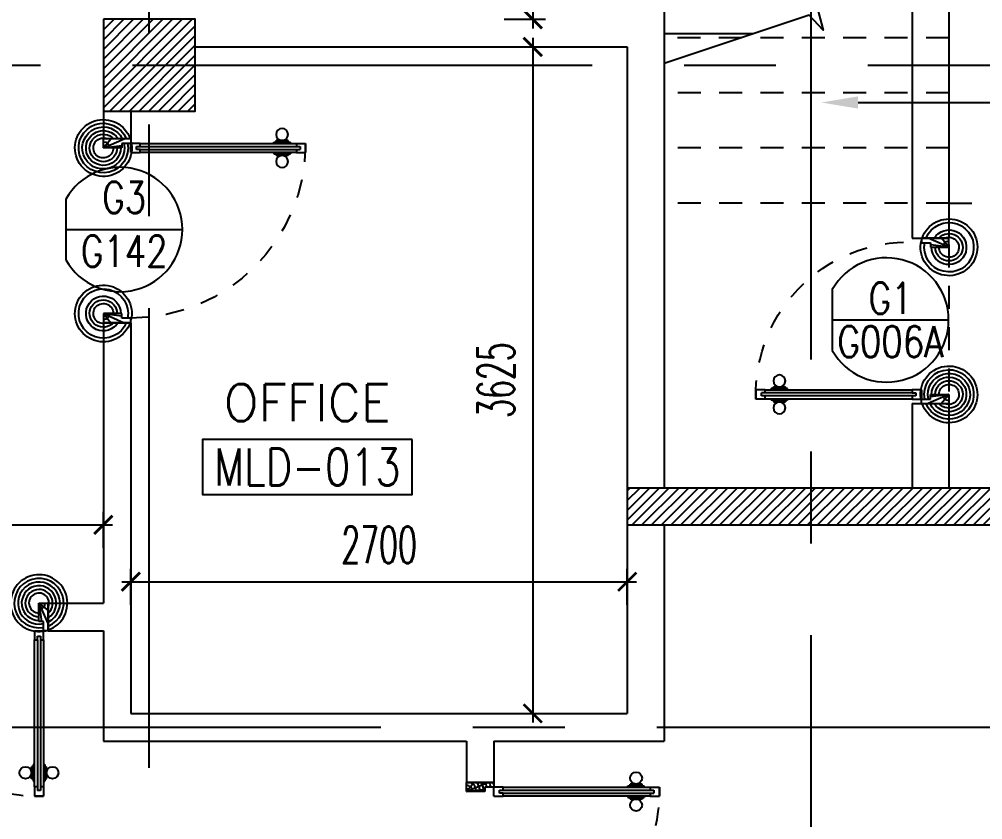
# Model space of a CAD drawing. Extents: x 417819.9 to 417911.9, y 43448 to 43539.2.
# Drawn here: x 417879.99 to 417885.23, y 43484.37 to 43488.72 of the extents above; entities that cross this region are included whole.
import ezdxf
from ezdxf.enums import TextEntityAlignment as Align

# ---------------------------------------------------------------- set-up
doc = ezdxf.new("R2010")
doc.units = 0
doc.header["$MEASUREMENT"] = 0
doc.header["$PDMODE"] = 3
doc.header["$PDSIZE"] = 0.1
for name, pattern in [('CENTERX2', [4, 2.5, -0.5, 0.5, -0.5]), ('HIDDEN', [0.375, 0.25, -0.125]), ('HIDDEN2', [0.1875, 0.125, -0.0625])]:
    doc.linetypes.add(name, pattern=pattern)
doc.layers.get('0').update_dxf_attribs({"linetype": 'CONTINUOUS'})
doc.layers.get('DEFPOINTS').update_dxf_attribs({"linetype": 'CONTINUOUS'})
for name, color, linetype in [('AXES', 11, 'CENTERX2'), ('COL', 2, 'CONTINUOUS'), ('DIM', 4, 'CONTINUOUS'), ('DOOR', 4, 'CONTINUOUS'), ('DOOR-CR', 2, 'CONTINUOUS'), ('DOOR-NO', 3, 'CONTINUOUS'), ('HAT', 8, 'CONTINUOUS'), ('RM-BOX', 2, 'CONTINUOUS'), ('RM-IND', 5, 'CONTINUOUS'), ('RM-NAME', 2, 'CONTINUOUS'), ('RM-NO', 2, 'CONTINUOUS'), ('STR', 5, 'CONTINUOUS'), ('WALL', 2, 'CONTINUOUS')]:
    doc.layers.add(name, color=color, linetype=linetype)
doc.styles.add('ROMANS', font='ROMANS.shx', dxfattribs={"width": 0.6})
doc.dimstyles.new('STANDARD in', dxfattribs={"dimtxt": 0.2, "dimasz": 0.1, "dimexe": 0.07, "dimexo": 0.05, "dimgap": 0.1, "dimtad": 1, "dimdec": 0, "dimlfac": 1000, "dimzin": 0, "dimdsep": 46, "dimtxsty": 'ROMANS', "dimblk": 'ARCHTICK', "dimcen": 0.05, "dimdle": 0.05, "dimclrd": 4, "dimclre": 4, "dimclrt": 2, "dimadec": 0, "dimazin": 0, "dimtfac": 1, "dimtdec": 0, "dimtmove": 2, "dimatfit": 3, "dimfxl": 0, "dimtolj": 1, "dimtzin": 0, "dimarcsym": 0})

# ---------------------------------------------------------------- blocks, each defined once
blk = doc.blocks.new('*X84')
at = {"color": 0}
for p, q in [((76229.2, 30037.5), (76402.8, 30211)), ((76229.2, 30090.5), (76349.7, 30211)), ((76229.2, 30143.5), (76296.7, 30211)), ((76229.2, 30196.6), (76243.7, 30211)), ((76255.8, 30011), (76455.8, 30211)), ((76308.8, 30011), (76508.8, 30211)), ((76361.8, 30011), (76561.8, 30211)), ((76414.9, 30011), (76614.9, 30211)), ((76467.9, 30011), (76667.9, 30211)), ((76520.9, 30011), (76720.9, 30211)), ((76574, 30011), (76774, 30211)), ((76627, 30011), (76827, 30211)), ((76680, 30011), (76880, 30211)), ((76733.1, 30011), (76933.1, 30211)), ((76786.1, 30011), (76986.1, 30211)), ((76839.1, 30011), (77039.1, 30211)), ((76892.2, 30011), (77092.2, 30211)), ((76945.2, 30011), (77145.2, 30211)), ((76998.2, 30011), (77198.2, 30211)), ((77051.3, 30011), (77251.3, 30211)), ((77104.3, 30011), (77304.3, 30211)), ((77157.3, 30011), (77357.3, 30211)), ((77210.4, 30011), (77410.4, 30211)), ((77263.4, 30011), (77463.4, 30211)), ((77316.4, 30011), (77516.4, 30211)), ((77369.5, 30011), (77569.5, 30211)), ((77422.5, 30011), (77622.5, 30211)), ((77475.5, 30011), (77675.5, 30211)), ((77528.6, 30011), (77728.6, 30211)), ((77581.6, 30011), (77781.6, 30211)), ((77634.6, 30011), (77834.6, 30211)), ((77687.7, 30011), (77887.7, 30211)), ((77740.7, 30011), (77940.7, 30211)), ((77793.7, 30011), (77993.7, 30211)), ((77846.8, 30011), (78046.8, 30211)), ((77899.8, 30011), (78099.8, 30211)), ((77952.8, 30011), (78152.8, 30211)), ((78005.9, 30011), (78205.9, 30211)), ((78058.9, 30011), (78258.9, 30211)), ((78111.9, 30011), (78311.9, 30211)), ((78165, 30011), (78365, 30211)), ((78218, 30011), (78418, 30211)), ((78271, 30011), (78471, 30211)), ((78324.1, 30011), (78524.1, 30211)), ((78377.1, 30011), (78577.1, 30211)), ((78430.1, 30011), (78630.1, 30211)), ((78483.2, 30011), (78683.2, 30211)), ((78536.2, 30011), (78736.2, 30211)), ((78589.2, 30011), (78789.2, 30211)), ((78642.3, 30011), (78842.3, 30211)), ((78695.3, 30011), (78895.3, 30211)), ((78748.3, 30011), (78948.3, 30211)), ((78801.4, 30011), (79001.4, 30211)), ((78854.4, 30011), (79054.4, 30211)), ((78907.4, 30011), (79107.4, 30211)), ((78960.5, 30011), (79160.5, 30211)), ((79013.5, 30011), (79213.5, 30211)), ((79066.5, 30011), (79266.5, 30211)), ((79119.6, 30011), (79319.6, 30211)), ((79172.6, 30011), (79372.6, 30211)), ((79225.6, 30011), (79425.6, 30211)), ((79278.7, 30011), (79478.7, 30211)), ((79331.7, 30011), (79531.7, 30211)), ((79384.7, 30011), (79584.7, 30211)), ((79437.8, 30011), (79637.8, 30211)), ((79490.8, 30011), (79690.8, 30211)), ((79543.8, 30011), (79743.8, 30211)), ((79596.9, 30011), (79796.9, 30211)), ((79649.9, 30011), (79849.9, 30211)), ((79702.9, 30011), (79902.9, 30211)), ((79756, 30011), (79956, 30211)), ((79809, 30011), (80009, 30211)), ((79862, 30011), (80062, 30211)), ((79915.1, 30011), (80115.1, 30211)), ((79968.1, 30011), (80168.1, 30211)), ((80021.1, 30011), (80221.1, 30211)), ((80074.2, 30011), (80274.2, 30211)), ((80127.2, 30011), (80327.2, 30211)), ((80180.2, 30011), (80380.2, 30211)), ((80233.3, 30011), (80433.3, 30211)), ((80286.3, 30011), (80486.3, 30211)), ((80339.3, 30011), (80539.3, 30211)), ((80392.4, 30011), (80592.4, 30211)), ((80445.4, 30011), (80645.4, 30211)), ((80498.4, 30011), (80698.4, 30211)), ((80551.5, 30011), (80751.5, 30211)), ((80604.5, 30011), (80804.5, 30211)), ((80657.5, 30011), (80857.5, 30211)), ((80710.6, 30011), (80910.6, 30211)), ((80763.6, 30011), (80963.6, 30211)), ((80816.6, 30011), (81016.6, 30211)), ((80869.7, 30011), (81069.7, 30211)), ((80922.7, 30011), (81079.2, 30167.5)), ((80975.7, 30011), (81079.2, 30114.5)), ((81028.8, 30011), (81079.2, 30061.5))]:
    blk.add_line(p, q, dxfattribs=at)
blk = doc.blocks.new('A$C272A55A0')
at = {"layer": 'DOOR', "color": 0, "linetype": 'ByBlock'}
for p, q in [((0, 900.4), (0, 1050.4)), ((50, 1050.4), (0, 1050.4)), ((50, 950.4), (50, 1050.4)), ((1750, 950.4), (1750, 1050.4)), ((1750, 1050.4), (1800, 1050.4)), ((1800, 1050.4), (1800, 900.4)), ((25, 950.4), (50, 950.4)), ((25, 900.4), (25, 950.4)), ((1775, 950.4), (1750, 950.4)), ((1775, 900.4), (1775, 950.4)), ((0, 900.4), (25, 900.4)), ((75, 900.4), (25, 900.4)), ((25, 850.4), (25, 900.4)), ((75, 900.4), (75, 850.4)), ((1725, 900.4), (1775, 900.4)), ((1725, 900.4), (1725, 850.4)), ((1800, 900.4), (1775, 900.4)), ((1775, 850.4), (1775, 900.4)), ((42, 850.4), (25, 850.4)), ((58, 870.4), (42, 870.4)), ((42, 870.4), (42, 850.4)), ((58, 850.4), (58, 870.4)), ((75, 850.4), (58, 850.4)), ((1725, 850.4), (1742, 850.4)), ((1742, 870.4), (1758, 870.4)), ((1742, 850.4), (1742, 870.4)), ((1758, 870.4), (1758, 850.4)), ((1758, 850.4), (1775, 850.4)), ((1717.8, 160.1), (1708.8, 160.1)), ((1708.8, 95.3), (1708.8, 160.1)), ((1725, 172.7), (1717.8, 172.7)), ((1717.8, 172.7), (1717.8, 82.7)), ((1717.8, 95.3), (1717.8, 160.1)), ((1775, 172.7), (1782.2, 172.7)), ((1782.2, 172.7), (1782.2, 82.7)), ((1782.2, 160.1), (1791.2, 160.1)), ((1782.2, 95.3), (1782.2, 160.1)), ((1791.2, 95.3), (1791.2, 160.1)), ((1717.8, 95.3), (1708.8, 95.3)), ((1725, 82.7), (1717.8, 82.7)), ((1775, 82.7), (1782.2, 82.7)), ((1782.2, 95.3), (1791.2, 95.3)), ((25, 50.4), (42, 50.4)), ((25, 50.4), (25, 0.4)), ((25, 0.4), (75, 0.4)), ((75, 0.4), (25, 0.4)), ((42, 50.4), (42, 30.4)), ((42, 30.4), (58, 30.4)), ((58, 50.4), (75, 50.4)), ((58, 50.4), (58, 30.4)), ((75, 50.4), (75, 0.4)), ((1742, 50.4), (1725, 50.4)), ((1725, 50.4), (1725, 0.4)), ((1775, 0.4), (1725, 0.4)), ((1725, 0.4), (1775, 0.4)), ((1742, 50.4), (1742, 30.4)), ((1758, 30.4), (1742, 30.4)), ((1775, 50.4), (1758, 50.4)), ((1758, 50.4), (1758, 30.4)), ((1775, 50.4), (1775, 0.4))]:
    blk.add_line(p, q, dxfattribs=at)
at = {"layer": 'DOOR', "color": 9, "linetype": 'ByBlock'}
for p, q in [((50, 1050.4), (0, 1010.2)), ((50, 1050.4), (0, 936.6)), ((50, 1050.4), (36.6, 950.4)), ((1750, 1050.4), (1800, 1010.2)), ((1750, 1050.4), (1800, 936.6)), ((1750, 1050.4), (1763.4, 950.4))]:
    blk.add_line(p, q, dxfattribs=at)
at = {"layer": 'DOOR', "linetype": 'ByBlock'}
for p, q in [((25, 850.4), (25, 50.4)), ((42, 850.4), (42, 50.4)), ((58, 850.4), (58, 50.4)), ((75, 50.4), (75, 850.4)), ((1725, 50.4), (1725, 850.4)), ((1742, 850.4), (1742, 50.4)), ((1758, 850.4), (1758, 50.4)), ((1775, 850.4), (1775, 50.4))]:
    blk.add_line(p, q, dxfattribs=at)
at = {"layer": 'DOOR', "color": 0, "linetype": 'ByBlock'}
for centre in [(1676.5, 127.7), (1823.5, 127.7)]:
    blk.add_circle(centre, 32.4, dxfattribs=at)
at = {"layer": 'DOOR', "color": 9, "linetype": 'ByBlock'}
for centre, radius, start, end in [((50, 1050.4), 34.4, 180, 270), ((50, 1050.4), 14.4, 180, 270), ((1750, 1050.4), 14.4, 270, 0), ((1750, 1050.4), 34.4, 270, 0), ((50, 1050.4), 54.4, 203.2074, 270), ((1750, 1050.4), 54.4, 270, 336.7926), ((50, 1050.4), 74.4, 227.7764, 270), ((50, 1050.4), 94.4, 238.0182, 270), ((50, 1050.4), 114.4, 244.0838, 257.3774), ((1750, 1050.4), 74.4, 270, 312.2236), ((1750, 1050.4), 94.4, 270, 301.9818), ((1750, 1050.4), 114.4, 282.6226, 295.9162), ((50, 1050.4), 134.4, 248.1598, 259.28), ((50, 1050.4), 154.4, 251.1053, 256.2858), ((1750, 1050.4), 134.4, 280.72, 291.8402), ((1750, 1050.4), 154.4, 283.7142, 288.8947)]:
    blk.add_arc(centre, radius, start, end, dxfattribs=at)
at = {"layer": 'DOOR', "linetype": 'HIDDEN', "ltscale": 0.5}
for centre, start, end in [((50, 851.4), 268.3174, 3.2965), ((1750, 851.4), 176.7035, 271.6826)]:
    blk.add_arc(centre, 851.4, start, end, dxfattribs=at)
at = {"layer": 'WALL', "linetype": 'ByBlock'}
blk.add_line((1800, 900.4), (1800, 1050.4), dxfattribs=at)
blk = doc.blocks.new('RM1')
at = {"layer": 'RM-BOX'}
blk.add_lwpolyline([(569.9, -200), (-569.9, -200), (-569.9, -500), (569.9, -500)], close=True, dxfattribs=at)
at = {"layer": 'RM-NAME', "style": 'ROMANS'}
for tag, p in [('ROOMNAME1', (0, 323.8)), ('ROOMNAME2', (0, 0))]:
    blk.add_attdef(tag, text='', height=200, dxfattribs=at).set_placement(p, align=Align.MIDDLE)
at = {"layer": 'RM-NO', "style": 'ROMANS', "width": 0.8}
blk.add_attdef('ROOMNO', text='', height=200, dxfattribs=at).set_placement((0, -350), align=Align.MIDDLE)
blk = doc.blocks.new('DD1')
at = {"layer": 'DOOR-CR'}
blk.add_line((-316.5, 0), (316.5, 0), dxfattribs=at)
blk.add_lwpolyline([(-316.5, -165.7, 3.820224), (-316.5, 165.7)], format="xyb", close=True, dxfattribs=at)
at = {"layer": 'DOOR-NO', "color": 255, "style": 'ROMANS'}
for tag, width, p in [('G', 0.8, (-21.7, 155.8)), ('0000', 0.7, (-21.7, -135.5))]:
    blk.add_attdef(tag, text='', height=195.5, dxfattribs=dict(at, width=width)).set_placement(p, align=Align.MIDDLE)
blk = doc.blocks.new('*X83')
at = {"color": 0}
for p, q in [((73379.2, 32278.6), (73861.6, 32761)), ((73379.2, 32331.7), (73808.5, 32761)), ((73379.2, 32384.7), (73755.5, 32761)), ((73379.2, 32437.7), (73702.5, 32761)), ((73379.2, 32490.8), (73649.4, 32761)), ((73379.2, 32543.8), (73596.4, 32761)), ((73379.2, 32596.8), (73543.4, 32761)), ((73379.2, 32649.9), (73490.4, 32761)), ((73379.2, 32702.9), (73437.3, 32761)), ((73379.2, 32755.9), (73384.3, 32761)), ((73414.6, 32261), (73879.2, 32725.6)), ((73467.6, 32261), (73879.2, 32672.6)), ((73520.7, 32261), (73879.2, 32619.5)), ((73573.7, 32261), (73879.2, 32566.5)), ((73626.7, 32261), (73879.2, 32513.5)), ((73679.8, 32261), (73879.2, 32460.4)), ((73732.8, 32261), (73879.2, 32407.4)), ((73785.8, 32261), (73879.2, 32354.4)), ((73838.9, 32261), (73879.2, 32301.3))]:
    blk.add_line(p, q, dxfattribs=at)
blk = doc.blocks.new('COL50')
at = {"layer": 'COL'}
blk.add_lwpolyline([(-250, 250), (-250, -250), (250, -250), (250, 250)], close=True, dxfattribs=at)
blk = doc.blocks.new('DOOR1000')
at = {"layer": 'DOOR', "color": 7, "linetype": 'ByBlock'}
for p, q in [((-150, 0), (0, 0)), ((-150, 0), (-150, -25)), ((0, -50), (-113.7, 0)), ((0, -50), (-40.1, 0)), ((0, -50), (0, 0)), ((-1100, -25), (-1100, -75)), ((-1100, -75), (-1100, -25)), ((-1050, -25), (-1100, -25)), ((-1070, -42), (-1070, -58)), ((-1050, -42), (-1070, -42)), ((-1050, -25), (-1050, -42)), ((-1017.6, -25), (-1017.6, -17.8)), ((-927.6, -17.8), (-1017.6, -17.8)), ((-1005, -17.8), (-1005, -8.8)), ((-1005, -8.8), (-940.2, -8.8)), ((-1005, -17.8), (-940.2, -17.8)), ((-940.2, -17.8), (-940.2, -8.8)), ((-927.6, -25), (-927.6, -17.8)), ((-200, -25), (-150, -25)), ((-200, -42), (-200, -25)), ((-180, -42), (-200, -42)), ((-180, -58), (-180, -42)), ((-150, -25), (-100, -25)), ((-150, -75), (-150, -25)), ((-100, -25), (-100, -50)), ((0, -50), (-100, -36.6)), ((-100, -50), (0, -50)), ((-1050, -75), (-1100, -75)), ((-1050, -58), (-1070, -58)), ((-1050, -58), (-1050, -75)), ((-1017.6, -75), (-1017.6, -82.2)), ((-927.6, -82.2), (-1017.6, -82.2)), ((-1005, -82.2), (-1005, -91.2)), ((-1005, -82.2), (-940.2, -82.2)), ((-1005, -91.2), (-940.2, -91.2)), ((-940.2, -82.2), (-940.2, -91.2)), ((-927.6, -75), (-927.6, -82.2)), ((-200, -58), (-180, -58)), ((-200, -75), (-200, -58)), ((-150, -75), (-200, -75)), ((-150, -975), (-100, -975)), ((-150, -1000), (-150, -975)), ((0, -950), (-113.7, -1000)), ((-100, -975), (-100, -950)), ((0, -950), (-100, -963.4)), ((-100, -950), (0, -950)), ((0, -950), (-40.1, -1000)), ((0, -950), (0, -1000)), ((-150, -1000), (0, -1000)), ((0, -1000), (-150, -1000))]:
    blk.add_line(p, q, dxfattribs=at)
at = {"layer": 'DOOR', "linetype": 'ByBlock'}
for p, q in [((-200, -25), (-1050, -25)), ((-200, -42), (-1050, -42)), ((-200, -58), (-1050, -58)), ((-1050, -75), (-200, -75))]:
    blk.add_line(p, q, dxfattribs=at)
at = {"layer": 'DOOR', "color": 7, "linetype": 'ByBlock'}
for centre in [(-972.6, 23.5), (-972.6, -123.5)]:
    blk.add_circle(centre, 32.4, dxfattribs=at)
for centre, radius, start, end in [((0, -50), 154.4, 161.1053, 166.2858), ((0, -50), 94.4, 148.0182, 180), ((0, -50), 134.4, 158.1598, 169.28), ((0, -50), 114.4, 154.0838, 167.3774), ((0, -50), 74.4, 137.7764, 180), ((0, -50), 54.4, 113.2074, 180), ((0, -50), 34.4, 90, 180), ((0, -50), 14.4, 90, 180), ((0, -950), 154.4, 193.7142, 198.8947), ((0, -950), 134.4, 190.72, 201.8402), ((0, -950), 94.4, 180, 211.9818), ((0, -950), 74.4, 180, 222.2236), ((0, -950), 54.4, 180, 246.7926), ((0, -950), 34.4, 180, 270), ((0, -950), 14.4, 180, 270)]:
    blk.add_arc(centre, radius, start, end, dxfattribs=at)
at = {"layer": 'DOOR', "linetype": 'HIDDEN', "ltscale": 0.5}
blk.add_arc((-150, -25), 950, 180, 270, dxfattribs=at)
blk = doc.blocks.new('DOOR90')
at = {"layer": 'DOOR', "color": 7, "linetype": 'ByBlock'}
for p, q in [((-150, 0), (0, 0)), ((-150, 0), (-150, -25)), ((0, -50), (-113.7, 0)), ((0, -50), (-40.1, 0)), ((0, -50), (0, 0)), ((-1000, -25), (-1050, -25)), ((-1050, -75), (-1050, -25)), ((-1050, -25), (-1050, -75)), ((-1000, -42), (-1020, -42)), ((-1020, -42), (-1020, -58)), ((-1000, -25), (-1000, -42)), ((-877.6, -17.8), (-967.6, -17.8)), ((-967.6, -25), (-967.6, -17.8)), ((-955, -8.8), (-890.2, -8.8)), ((-955, -17.8), (-955, -8.8)), ((-955, -17.8), (-890.2, -17.8)), ((-890.2, -17.8), (-890.2, -8.8)), ((-877.6, -25), (-877.6, -17.8)), ((-200, -25), (-150, -25)), ((-200, -42), (-200, -25)), ((-180, -42), (-200, -42)), ((-180, -58), (-180, -42)), ((-150, -25), (-100, -25)), ((-150, -75), (-150, -25)), ((-100, -25), (-100, -50)), ((0, -50), (-100, -36.6)), ((-100, -50), (0, -50)), ((-1000, -75), (-1050, -75)), ((-1000, -58), (-1020, -58)), ((-1000, -58), (-1000, -75)), ((-967.6, -75), (-967.6, -82.2)), ((-877.6, -82.2), (-967.6, -82.2)), ((-955, -82.2), (-890.2, -82.2)), ((-955, -82.2), (-955, -91.2)), ((-955, -91.2), (-890.2, -91.2)), ((-890.2, -82.2), (-890.2, -91.2)), ((-877.6, -75), (-877.6, -82.2)), ((-200, -58), (-180, -58)), ((-200, -75), (-200, -58)), ((-150, -75), (-200, -75)), ((-150, -875), (-100, -875)), ((-150, -900), (-150, -875)), ((0, -850), (-113.7, -900)), ((-100, -875), (-100, -850)), ((0, -850), (-100, -863.4)), ((-100, -850), (0, -850)), ((0, -850), (-40.1, -900)), ((0, -850), (0, -900)), ((-150, -900), (0, -900)), ((0, -900), (-150, -900))]:
    blk.add_line(p, q, dxfattribs=at)
at = {"layer": 'DOOR', "linetype": 'ByBlock'}
for p, q in [((-200, -25), (-1000, -25)), ((-200, -42), (-1000, -42)), ((-200, -58), (-1000, -58)), ((-1000, -75), (-200, -75))]:
    blk.add_line(p, q, dxfattribs=at)
at = {"layer": 'DOOR', "color": 7, "linetype": 'ByBlock'}
for centre in [(-922.6, 23.5), (-922.6, -123.5)]:
    blk.add_circle(centre, 32.4, dxfattribs=at)
for centre, radius, start, end in [((0, -50), 154.4, 161.1053, 166.2858), ((0, -50), 94.4, 148.0182, 180), ((0, -50), 134.4, 158.1598, 169.28), ((0, -50), 114.4, 154.0838, 167.3774), ((0, -50), 74.4, 137.7764, 180), ((0, -50), 54.4, 113.2074, 180), ((0, -50), 34.4, 90, 180), ((0, -50), 14.4, 90, 180), ((0, -850), 154.4, 193.7142, 198.8947), ((0, -850), 134.4, 190.72, 201.8402), ((0, -850), 94.4, 180, 211.9818), ((0, -850), 74.4, 180, 222.2236), ((0, -850), 54.4, 180, 246.7926), ((0, -850), 34.4, 180, 270), ((0, -850), 14.4, 180, 270)]:
    blk.add_arc(centre, radius, start, end, dxfattribs=at)
at = {"layer": 'DOOR', "linetype": 'HIDDEN', "ltscale": 0.5}
blk.add_arc((-222.2, -50), 828.2, 178.2701, 275.003, dxfattribs=at)
blk = doc.blocks.new('_ARCHTICK')
at = {"color": 0, "linetype": 'ByBlock', "const_width": 0.15}
blk.add_lwpolyline([(-0.5, -0.5), (0.5, 0.5)], dxfattribs=at)
blk = doc.blocks.new('*D744')
at = {"layer": 'DEFPOINTS', "color": 0}
for p in [(417880.4466, 43485.9749), (417878.0466, 43485.7995), (417880.4466, 43485.7995)]:
    blk.add_point(p, dxfattribs=at)
at = {"layer": 'DIM', "color": 4, "lineweight": -2}
for p, q in [((417878.0466, 43485.8495), (417878.0466, 43486.0449)), ((417880.4466, 43485.8495), (417880.4466, 43486.0449)), ((417877.9966, 43485.9749), (417880.4966, 43485.9749))]:
    blk.add_line(p, q, dxfattribs=at)
at = {"layer": 'DIM', "color": 4, "lineweight": -2, "xscale": 0.1, "yscale": 0.1, "zscale": 0.1, "rotation": 180}
blk.add_blockref('_ARCHTICK', (417878.0466, 43485.9749), dxfattribs=at)
at = {"layer": 'DIM', "color": 4, "lineweight": -2, "xscale": 0.1, "yscale": 0.1, "zscale": 0.1}
blk.add_blockref('_ARCHTICK', (417880.4466, 43485.9749), dxfattribs=at)
at = {"layer": 'DIM', "color": 2, "insert": (417879.2466, 43486.1749), "char_height": 0.2, "attachment_point": 5, "style": 'ROMANS'}
blk.add_mtext('\\A1;2400', dxfattribs=at)
blk = doc.blocks.new('*D745')
at = {"layer": 'DEFPOINTS', "color": 0}
for p in [(417883.2966, 43485.6659), (417880.5966, 43485.4905), (417883.2966, 43485.4905)]:
    blk.add_point(p, dxfattribs=at)
at = {"layer": 'DIM', "color": 4, "lineweight": -2}
for p, q in [((417880.5966, 43485.5405), (417880.5966, 43485.7359)), ((417883.2966, 43485.5405), (417883.2966, 43485.7359)), ((417880.5466, 43485.6659), (417883.3466, 43485.6659))]:
    blk.add_line(p, q, dxfattribs=at)
at = {"layer": 'DIM', "color": 4, "lineweight": -2, "xscale": 0.1, "yscale": 0.1, "zscale": 0.1, "rotation": 180}
blk.add_blockref('_ARCHTICK', (417880.5966, 43485.6659), dxfattribs=at)
at = {"layer": 'DIM', "color": 4, "lineweight": -2, "xscale": 0.1, "yscale": 0.1, "zscale": 0.1}
blk.add_blockref('_ARCHTICK', (417883.2966, 43485.6659), dxfattribs=at)
at = {"layer": 'DIM', "color": 2, "insert": (417881.9466, 43485.8659), "char_height": 0.2, "attachment_point": 5, "style": 'ROMANS'}
blk.add_mtext('\\A1;2700', dxfattribs=at)
blk = doc.blocks.new('*D746')
at = {"layer": 'DEFPOINTS', "color": 0}
for p in [(417882.6898, 43488.5743), (417882.5044, 43484.9493), (417882.7825, 43484.9493)]:
    blk.add_point(p, dxfattribs=at)
at = {"layer": 'DIM', "color": 4, "lineweight": -2}
for p, q in [((417882.7825, 43488.6243), (417882.7825, 43484.8993)), ((417882.7398, 43488.5743), (417882.8525, 43488.5743)), ((417882.5544, 43484.9493), (417882.8525, 43484.9493))]:
    blk.add_line(p, q, dxfattribs=at)
at = {"layer": 'DIM', "color": 4, "lineweight": -2, "xscale": 0.1, "yscale": 0.1, "zscale": 0.1}
for p, rotation in [((417882.7825, 43488.5743), 90), ((417882.7825, 43484.9493), 270)]:
    blk.add_blockref('_ARCHTICK', p, dxfattribs=dict(at, rotation=rotation))
at = {"layer": 'DIM', "color": 2, "insert": (417882.5825, 43486.7618), "char_height": 0.2, "attachment_point": 5, "rotation": 90, "style": 'ROMANS'}
blk.add_mtext('\\A1;3625', dxfattribs=at)
blk = doc.blocks.new('*D747')
at = {"layer": 'DEFPOINTS', "color": 0}
for p in [(417882.6818, 43490.7743), (417882.5769, 43488.7243), (417882.7825, 43488.7243)]:
    blk.add_point(p, dxfattribs=at)
at = {"layer": 'DIM', "color": 4, "lineweight": -2}
for p, q in [((417882.7825, 43490.8243), (417882.7825, 43488.6743)), ((417882.7318, 43490.7743), (417882.8525, 43490.7743)), ((417882.6269, 43488.7243), (417882.8525, 43488.7243))]:
    blk.add_line(p, q, dxfattribs=at)
at = {"layer": 'DIM', "color": 4, "lineweight": -2, "xscale": 0.1, "yscale": 0.1, "zscale": 0.1}
for p, rotation in [((417882.7825, 43490.7743), 90), ((417882.7825, 43488.7243), 270)]:
    blk.add_blockref('_ARCHTICK', p, dxfattribs=dict(at, rotation=rotation))
at = {"layer": 'DIM', "color": 2, "insert": (417882.5825, 43489.7493), "char_height": 0.2, "attachment_point": 5, "rotation": 90, "style": 'ROMANS'}
blk.add_mtext('\\A1;2050', dxfattribs=at)

msp = doc.modelspace()

# ---------------------------------------------------------------- linework, layer by layer
at = {"layer": 'AXES'}
for p, q in [((417880.6966, 43448.6529), (417880.6966, 43538.4875)), ((417884.2966, 43466.8743), (417884.2966, 43525.4443)), ((417820.6052, 43488.4743), (417889.6966, 43488.4743)), ((417831.4566, 43484.8743), (417889.6966, 43484.8743))]:
    msp.add_line(p, q, dxfattribs=at)
at = {"layer": 'COL'}
msp.add_lwpolyline([(417888.1466, 43486.1743), (417883.2966, 43486.1743), (417883.2966, 43485.9743), (417888.1466, 43485.9743)], close=True, dxfattribs=at)
at = {"layer": 'RM-IND'}
msp.add_line((417884.5518, 43488.2718), (417885.5416, 43488.2718), dxfattribs=at)
msp.add_solid([(417884.5518, 43488.3051), (417884.5518, 43488.2384), (417884.3518, 43488.2718)], dxfattribs=at)
at = {"layer": 'STR', "color": 251, "linetype": 'HIDDEN2'}
for p, q in [((417885.0466, 43488.9909), (417885.0466, 43487.7243)), ((417885.0466, 43488.6243), (417883.9341, 43488.6243)), ((417885.0466, 43488.3243), (417883.4966, 43488.3243)), ((417885.0466, 43488.0243), (417883.4966, 43488.0243)), ((417885.0466, 43487.7243), (417883.4966, 43487.7243)), ((417885.0466, 43487.7243), (417887.4466, 43487.7243)), ((417885.0466, 43487.7243), (417885.0466, 43486.1743))]:
    msp.add_line(p, q, dxfattribs=at)
at = {"layer": 'STR'}
msp.add_line((417883.9804, 43488.6443), (417883.4966, 43488.6443), dxfattribs=at)
at = {"layer": 'STR', "linetype": 'HIDDEN2'}
msp.add_line((417883.9203, 43488.6243), (417883.4966, 43488.6243), dxfattribs=at)
at = {"layer": 'STR'}
msp.add_lwpolyline([(417885.0466, 43489.0013), (417884.3807, 43488.7788), (417884.312, 43488.8585), (417884.3618, 43488.6646), (417884.2865, 43488.7461), (417883.4966, 43488.4834)], dxfattribs=at)
at = {"layer": 'WALL'}
for p, q in [((417883.4966, 43493.1743), (417883.4966, 43486.1743)), ((417885.0466, 43488.9909), (417885.0466, 43487.7243)), ((417884.8466, 43488.8993), (417884.8466, 43487.5343)), ((417880.9466, 43488.5743), (417883.2966, 43488.5743)), ((417883.2966, 43488.5743), (417883.2966, 43486.1743)), ((417880.4466, 43488.2243), (417880.4466, 43488.0743)), ((417880.5966, 43488.2243), (417880.5966, 43488.0743)), ((417880.5966, 43488.0743), (417880.4466, 43488.0743)), ((417885.0466, 43487.7243), (417885.0466, 43487.5343)), ((417884.8466, 43487.5343), (417885.0466, 43487.5343)), ((417880.5966, 43487.0743), (417880.4466, 43487.0743)), ((417880.4466, 43487.0743), (417880.4466, 43485.5493)), ((417880.5966, 43487.0743), (417880.5966, 43484.9493)), ((417884.8466, 43486.6343), (417884.8466, 43486.1743)), ((417884.8466, 43486.6343), (417885.0466, 43486.6343)), ((417885.0466, 43486.6343), (417885.0466, 43486.1743)), ((417883.2966, 43485.9743), (417883.2966, 43484.9493)), ((417883.4966, 43485.9743), (417883.4966, 43485.9743)), ((417883.4966, 43485.9743), (417883.4966, 43484.7993)), ((417880.1466, 43485.5493), (417880.4466, 43485.5493)), ((417880.1466, 43485.5493), (417880.1466, 43485.3993)), ((417880.1466, 43485.3993), (417880.4466, 43485.3993)), ((417880.4466, 43485.3993), (417880.4466, 43484.7993)), ((417880.5966, 43484.9493), (417883.2966, 43484.9493)), ((417880.4466, 43484.7993), (417882.4216, 43484.7993)), ((417882.4216, 43484.7993), (417882.4216, 43484.5743)), ((417882.5716, 43484.7993), (417882.5716, 43484.5743)), ((417882.5716, 43484.7993), (417883.4966, 43484.7993)), ((417882.5716, 43484.5743), (417882.4216, 43484.5743))]:
    msp.add_line(p, q, dxfattribs=at)

# ---------------------------------------------------------------- block references
at = {"layer": 'COL', "xscale": 0.001000000047497451, "yscale": 0.0009999999892897904, "zscale": 0.001}
msp.add_blockref('COL50', (417880.6966, 43488.4743), dxfattribs=at)
at = {"layer": 'DOOR', "xscale": -0.001000000047497451, "yscale": 0.0009999999892897904, "zscale": 0.001}
msp.add_blockref('DOOR1000', (417880.4466, 43488.0743), dxfattribs=at)
at = {"layer": 'DOOR', "color": 0, "xscale": 0.001000000047497451, "yscale": 0.0009999999892897904, "zscale": 0.001}
msp.add_blockref('A$C272A55A0', (417878.3466, 43484.499), dxfattribs=at)
at = {"layer": 'DOOR', "color": 0, "xscale": 0.0009999999892897904, "yscale": 0.0009999999892897904, "zscale": 0.001, "rotation": 90}
msp.add_blockref('A$C272A55A0', (417883.472, 43482.7743), dxfattribs=at)
at = {"layer": 'DOOR-NO'}
ref = msp.add_blockref('DD1', (417880.56, 43487.5811), dxfattribs=dict(at, xscale=0.001000000047497451, yscale=0.0009999999892897904, zscale=0.001))
ref.add_attrib('G', 'G3', dxfattribs={"height": 0.17, "style": 'ROMANS', "width": 0.8}).set_placement((417880.56, 43487.7558), align=Align.MIDDLE)
ref.add_attrib('000', 'G142', dxfattribs={"height": 0.17, "style": 'ROMANS', "width": 0.8}).set_placement((417880.56, 43487.4632), align=Align.MIDDLE)
ref = msp.add_blockref('DD1', (417884.7283, 43487.089), dxfattribs=dict(at, xscale=0.001000000047497451, yscale=0.0009999999892897904, zscale=0.001))
ref.add_attrib('G', 'G1', dxfattribs={"height": 0.17, "style": 'ROMANS', "width": 0.8}).set_placement((417884.7283, 43487.207), align=Align.MIDDLE)
ref.add_attrib('000', 'G006A', dxfattribs={"height": 0.17, "style": 'ROMANS', "width": 0.8}).set_placement((417884.7283, 43486.9712), align=Align.MIDDLE)
at = {"layer": 'HAT', "xscale": 0.001000000047497451, "yscale": 0.0009999999892897904, "zscale": 0.001}
for name in ['*X83', '*X84']:
    msp.add_blockref(name, (417807.0674, 43455.9633), dxfattribs=at)
msp.add_blockref('RM1', (417881.556, 43486.6396), dxfattribs=at).add_auto_attribs({'ROOMNO': 'MLD-013', 'ROOMNAME2': 'OFFICE'})
at = {"layer": 'WALL', "xscale": -0.001000000047497451, "yscale": 0.0009999999892897904, "zscale": 0.001, "rotation": 180}
msp.add_blockref('DOOR90', (417885.0466, 43486.6343), dxfattribs=at)

# ---------------------------------------------------------------- dimensions: what is measured, and where the dimension line sits
at = {"layer": 'DIM'}
for base, p1, p2, picture, middle in [((417882.7825, 43488.7243), (417882.6818, 43490.7743), (417882.5769, 43488.7243), '*D747', (417882.5825, 43489.7493)), ((417882.7825, 43484.9493), (417882.6898, 43488.5743), (417882.5044, 43484.9493), '*D746', (417882.5825, 43486.7618))]:
    dim = msp.add_linear_dim(base=base, p1=p1, p2=p2, angle=90, dimstyle='STANDARD in', dxfattribs=at)
    dim.commit()
    dim.dimension.update_dxf_attribs({"geometry": picture, "text_midpoint": middle})
for base, p1, p2, picture, middle in [((417880.4466, 43485.9749), (417878.0466, 43485.7995), (417880.4466, 43485.7995), '*D744', (417879.2466, 43486.1749)), ((417883.2966, 43485.6659), (417880.5966, 43485.4905), (417883.2966, 43485.4905), '*D745', (417881.9466, 43485.8659))]:
    dim = msp.add_linear_dim(base=base, p1=p1, p2=p2, dimstyle='STANDARD in', dxfattribs=at)
    dim.commit()
    dim.dimension.update_dxf_attribs({"geometry": picture, "text_midpoint": middle})

doc.saveas('drawing.dxf')
